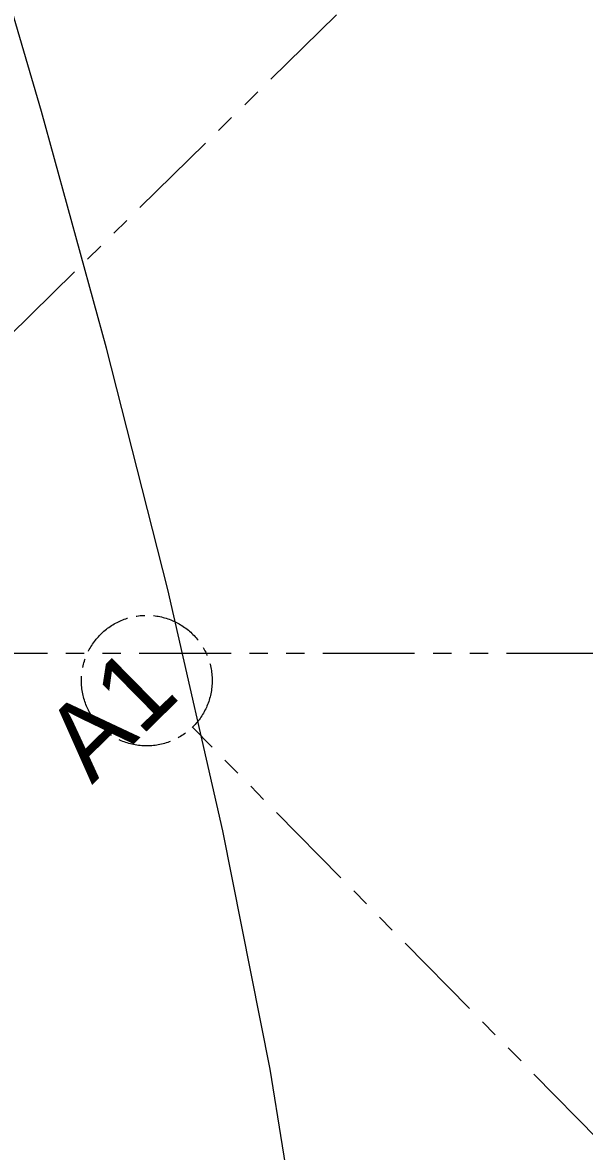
# Model space of a CAD drawing. Header units: millimetres. Extents: x -5316 to 10114, y -10026 to 11025.
# Drawn here: x -1051 to -439, y -477 to 754 of the extents above; entities that cross this region are included whole.
import ezdxf

# ---------------------------------------------------------------- set-up
doc = ezdxf.new("R2010")
doc.units = ezdxf.units.MM
doc.linetypes.add('CENTER2', pattern=[28.575, 19.05, -3.175, 3.175, -3.175])
doc.linetypes.add('PHANTOM', pattern=[2.5, 1.25, -0.25, 0.25, -0.25, 0.25, -0.25])
doc.layers.add('1m', color=12, linetype='Continuous', lineweight=0)
doc.layers.add('AKS', color=31, linetype='CENTER2', lineweight=5)
doc.styles.get("Standard").update_dxf_attribs({"font": 'arial.ttf'})

msp = doc.modelspace()

# ---------------------------------------------------------------- linework, layer by layer
at = {"layer": '1m', "color": 252, "lineweight": 0, "true_color": 0x939598}
msp.add_lwpolyline([(-666.4, -2560.4), (-678, -2355.1), (-683.6, -2151.8), (-684.8, -1949.1), (-684.2, -1745), (-684.2, -1537.8), (-687.4, -1325.4), (-696.3, -1106), (-713.4, -877.5), (-741.3, -638.1), (-781.6, -387), (-833, -127.4), (-893.1, 136.1), (-959.8, 399.1), (-1030.7, 657.2), (-1103.6, 905.9), (-1176.3, 1140.7), (-1246.6, 1357.2), (-1312.5, 1552.1), (-1374.6, 1726.5), (-1433.4, 1882.5)], dxfattribs=at)
at = {"layer": 'AKS', "linetype": 'PHANTOM', "ltscale": 80}
for p, q in [((-424.1, 1043.1), (-1845, -353.7)), ((-424.1, 66.2), (-1347.1, 66.2)), ((-424.1, -463.7), (-866, -14.2))]:
    msp.add_line(p, q, dxfattribs=at)
at = {"layer": 'AKS', "ltscale": 3}
msp.add_circle((-915.9, 36.6), 71.2, dxfattribs=at)

# ---------------------------------------------------------------- texts
at = {"layer": 'AKS', "lineweight": -2, "ltscale": 3, "insert": (-936.7, 78.2), "char_height": 83.623, "attachment_point": 3, "rotation": 44.5097}
msp.add_mtext_dynamic_manual_height_columns('{\\fGoldman|b0|i0|c162|p2;A1}', width=115.045, gutter_width=12.5, heights=[91.9], dxfattribs=at)

doc.saveas('drawing.dxf')
